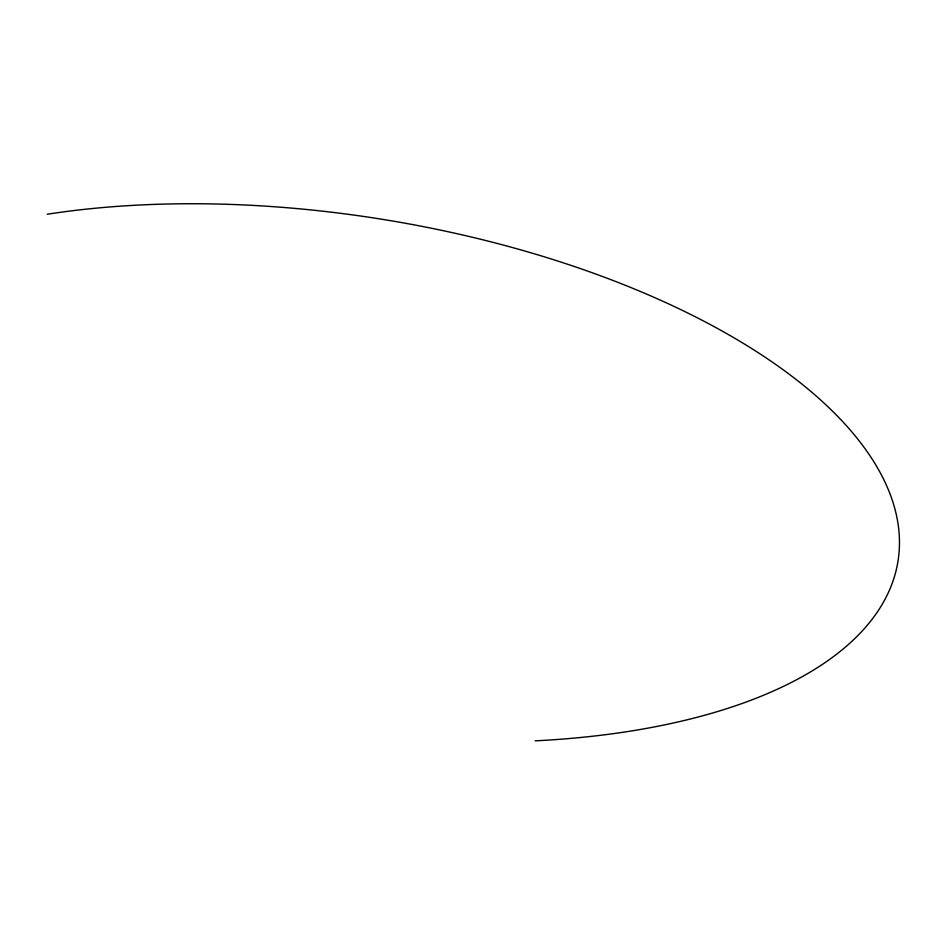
<?xml version="1.0" encoding="UTF-8"?>
<svg xmlns="http://www.w3.org/2000/svg" width="945" height="945" viewBox="0 0 945 945"><rect width="100%" height="100%" fill="white"/><g stroke="black" fill="none" stroke-linecap="round" stroke-linejoin="round"><path stroke-width="1.42" d="M47.25 214.232A567.756 257.572 8.9 0 1 843.318 422.309A567.756 257.572 8.9 0 1 535.177 740.845"/></g></svg>
